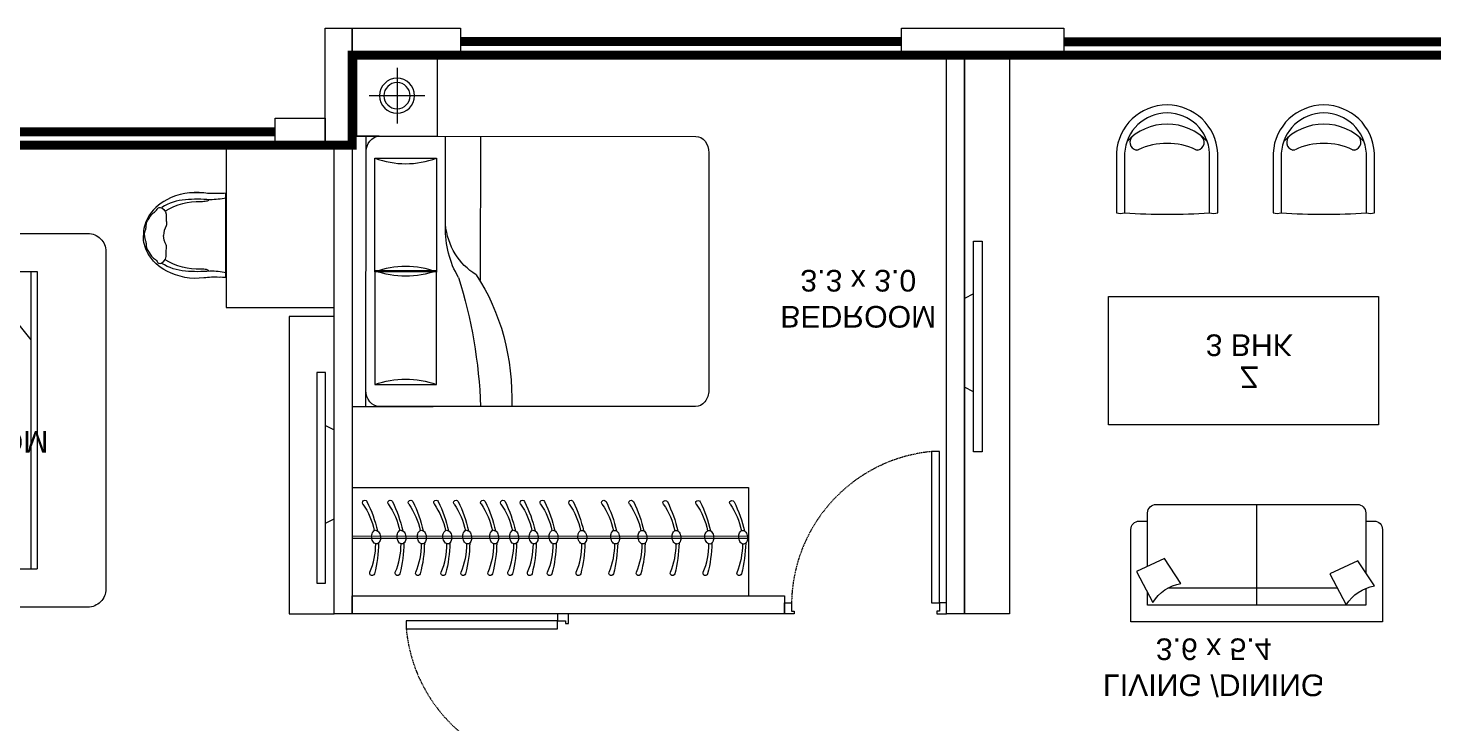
# Model space of a CAD drawing. Header units: inches. Extents: x 27644242 to 29005101, y -955243 to 216979.
# Drawn here: x 28747994 to 28755794, y -183424 to -179568 of the extents above; entities that cross this region are included whole.
import ezdxf

# ---------------------------------------------------------------- set-up
doc = ezdxf.new("R2010")
doc.units = ezdxf.units.IN
doc.header["$MEASUREMENT"] = 0
doc.set_wipeout_variables(frame=1)
doc.linetypes.add('DASHED', pattern=[0.75, 0.5, -0.25])
doc.layers.get('Defpoints').update_dxf_attribs({"color": 8})
for name, color, linetype, lineweight in [('DOOR', 4, 'Continuous', 0), ('FURN', 250, 'Continuous', 0), ('WALL', 7, 'Continuous', 20), ('WINDOW', 162, 'Continuous', 13)]:
    doc.layers.add(name, color=color, linetype=linetype, lineweight=lineweight)
doc.layers.add('text', color=7, linetype='Continuous')
doc.styles.add('AMITS', font='arial.ttf')

# ---------------------------------------------------------------- blocks, each defined once
blk = doc.blocks.new('DOOR_750')
at = {"layer": 'DOOR'}
for points in [[(-70, 50), (-32.5, 50), (-32.5, 750), (-70, 750)], [(-750, 50), (-717.5, 50), (-717.5, 12.5), (-705, 12.5), (-705, 0), (-750, 0)], [(0, 50), (-32.5, 50), (-32.5, 12.5), (-45, 12.5), (-45, 0), (0, 0)]]:
    blk.add_lwpolyline(points, close=True, dxfattribs=at)
at = {"layer": 'DOOR', "linetype": 'DASHED', "ltscale": 10}
blk.add_arc((-2.4, 38), 715.2, 95.4221, 179.04025, dxfattribs=at)
blk = doc.blocks.new('A$C700F438C')
at = {"layer": 'FURN', "color": 8, "extrusion": (-6.65399e-08, 5.27913e-08, 1)}
for p, q in [((0.0734, 1.5, 0), (1.8303, 1.5001, 0)), ((1.98, 1.5001, 0), (1.53, 1.5001, 0)), ((1.98, 1.5001, 0), (1.53, 1.5001, 0)), ((1.98, 1.5001, 0), (1.53, 1.5001, 0)), ((1.9038, 1.5001, 0), (1.9039, 0.0001, 0)), ((0.0001, 0.0914, 0), (0, 1.4086, 0)), ((1.8548, 1.3782, 0), (1.5121, 1.3782, 0)), ((1.5121, 1.3782, 0), (1.5121, 0.7466, 0)), ((1.8548, 0.7466, 0), (1.8548, 1.3782, 0)), ((1.2673, 0.799, 0), (1.2673, 0.0001, 0)), ((1.5121, 0.122, 0), (1.5121, 0.7536, 0)), ((1.5121, 0.7536, 0), (1.8548, 0.7536, 0)), ((1.5121, 0.7466, 0), (1.8548, 0.7466, 0)), ((1.8548, 0.7536, 0), (1.8549, 0.122, 0)), ((1.4632, 0.503, 0), (1.4632, 0.0001, 0)), ((1.8549, 0.122, 0), (1.5121, 0.122, 0)), ((1.8304, 0.0001, 0), (0.0735, 0, 0)), ((1.9039, 0.0001, 0), (1.9801, 0.0001, 0))]:
    blk.add_line(p, q, dxfattribs=at)
at = {"layer": 'FURN', "linetype": 'Continuous', "lineweight": 0, "extrusion": (-6.65399e-08, 5.27913e-08, 1)}
blk.add_line((1.8304, 0.0001, 0), (1.9174, 0.0001, 0), dxfattribs=at)
at = {"layer": 'FURN', "color": 8, "extrusion": (6.65399e-08, -5.27913e-08, -1)}
for centre, major_axis, ratio, start_param, end_param in [((0.0735, 1.4086, 0), (0, -0.0914, 0), 0.803207, 1.570796, 3.141593), ((1.9589, 1.4544, 0), (0, -1.0771, 0), 0.803207, 0.880587, 1.613256), ((3.067, 1.6025, 0), (0.0001, -2.243, 0), 0.803207, 1.197175, 1.525138), ((1.8304, 1.4087, 0), (0, -0.0914, 0), 0.803207, 3.141593, 4.712389), ((1.6834, 2.1097, 0), (0, -0.762, 0), 0.803207, -0.283794, 0.283794), ((-0.0315, 0.1903, 0), (-1.467, -0.4936, 0), 0.581007, 3.019706, 3.343381), ((1.6835, 0.0151, 0), (0, -0.762, 0), 0.803207, 2.857799, 3.425387), ((0.6693, 0.0845, 0), (-0.7051, -0.6147, 0), 0.604617, 2.952061, 3.536756), ((0.0735, 0.0914, 0), (0, -0.0914, 0), 0.803207, 0, 1.570796), ((1.8304, 0.0915, 0), (0, -0.0914, 0), 0.803207, -1.570796, 0)]:
    blk.add_ellipse(centre, major_axis=major_axis, ratio=ratio, start_param=start_param, end_param=end_param, dxfattribs=at)
at = {"layer": 'FURN', "color": 8, "extrusion": (-6.65399e-08, 5.27913e-08, 1)}
for centre, start_param, end_param in [((1.6835, 1.4851, 0), -0.283794, 0.283794), ((1.6835, -0.6096, 0), 2.857799, 3.425387)]:
    blk.add_ellipse(centre, major_axis=(0, -0.762, 0), ratio=0.803207, start_param=start_param, end_param=end_param, dxfattribs=at)
blk = doc.blocks.new('BEDROOM')
at = {"layer": 'FURN', "linetype": 'Continuous', "extrusion": (-5.00305e-08, -8.66553e-08, 1)}
for p, q in [((1066.1, 501.3, 0), (1066.1, 192.6, 0)), ((911.7, 347, 0), (1220.4, 347, 0))]:
    blk.add_line(p, q, dxfattribs=at)
at = {"layer": 'FURN', "ltscale": 500}
blk.add_line((1314.6, 122.1, 0), (1315.2, -1377.9, 0), dxfattribs=at)
at = {"layer": 'FURN', "ltscale": 0.05, "extrusion": (-5.00305e-08, -8.66553e-08, 1), "elevation": 0}
blk.add_lwpolyline([(1291.1, 122), (841.1, 122), (841.1, 572), (1291.1, 572)], close=True, dxfattribs=at)
at = {"layer": 'FURN', "linetype": 'Continuous', "extrusion": (-5.00305e-08, -8.66553e-08, 1)}
for radius in [97, 72.8]:
    blk.add_circle((1066.1, 347, 0), radius, dxfattribs=at)
at = {"layer": 'FURN', "extrusion": (-3.01072e-07, 1.30707e-07, 1), "xscale": -1000.000000000015, "yscale": 1000.000000000015, "zscale": 1000.000000000007, "rotation": 180.0236273616612}
blk.add_blockref('A$C700F438C', (-665.5, 121.4, 0), dxfattribs=at)
blk = doc.blocks.new('edddew234')
at = {"layer": 'FURN', "linetype": 'Continuous', "extrusion": (5.00305e-08, 8.66553e-08, 1)}
for p, q in [((1390.9, 2058.4, 0), (1390.9, 1749.7, 0)), ((1545.3, 1904, 0), (1236.6, 1904, 0))]:
    blk.add_line(p, q, dxfattribs=at)
at = {"layer": 'FURN', "ltscale": 0.05, "extrusion": (5.00305e-08, 8.66553e-08, 1)}
for p, q in [((1615.9, 1650, 0), (-334.1, 1650, 0)), ((-334.1, 1650, 0), (-334.1, 0, 0)), ((5.5, 1650, 0), (-299.5, 1271.1, 0)), ((-299.5, 1650, 0), (-299.5, 0, 0)), ((1546.7, 1650, 0), (1546.7, 0, 0)), ((1615.9, 1650, 0), (1615.9, 0, 0)), ((1615.9, 0, 0), (-334.1, 0, 0))]:
    blk.add_line(p, q, dxfattribs=at)
blk.add_lwpolyline([(1165.9, 1679), (1615.9, 1679), (1615.9, 2129), (1165.9, 2129)], close=True, dxfattribs=at)
at = {"layer": 'FURN', "linetype": 'Continuous', "extrusion": (5.00305e-08, 8.66553e-08, 1)}
for points in [[(1494.4, 1449.2), (1203.1, 1449.2), (1203.1, 869.5), (1494.4, 869.5)], [(1494.4, 189.8), (1203.1, 189.8), (1203.1, 769.5), (1494.4, 769.5)]]:
    blk.add_lwpolyline(points, close=True, dxfattribs=at)
for radius in [97, 72.8]:
    blk.add_circle((1390.9, 1904), radius, dxfattribs=at)
blk = doc.blocks.new('TVVVV')
at = {"layer": 'FURN', "ltscale": 1000, "elevation": 0}
blk.add_lwpolyline([(-129.9, 740.3), (-82, 740.3), (-82, -428.6), (-129.9, -428.6)], close=True, dxfattribs=at)
for points in [[(-129.9, 446.7), (-178.7, 422)], [(-129.9, -95.7), (-178.7, -71)]]:
    blk.add_lwpolyline(points, dxfattribs=at)
blk = doc.blocks.new('CHAIR3A')
at = {"linetype": 'ByBlock'}
blk.add_line((-52, -301), (-52, 301), dxfattribs=at)
for points in [[(-52, 301, -0.003941), (-52, 301, 0.024434), (-3, 299, 0.045583), (106, 303, -0.150789), (371, 255, -0.143435), (506, 126, -0.142303), (537, 0, -2.98005)], [(-52, 267, 0.057605), (62, 255, -0.038875), (238, 255, -0.121281), (406, 199, -1.697813)], [(-52, 267, 0.057605), (62, 255, -0.038875), (238, 255, -0.121281), (406, 199, -1.697813)], [(68, 254, 0.173618), (87, 244, 0.0594), (126, 241, -0.149572), (381, 173, 1.755029)], [(68, 254, 0.173618), (87, 244, 0.0594), (126, 241, -0.149572), (381, 173, 1.755029)], [(529, 0, 0.08954), (521, 43, -0.106296), (517, 70, 0.127969), (512, 95, 0.046207), (480, 147, 0.087077), (465, 161, -0.116175), (440, 187, 0.417123), (406, 196, 0.303615), (375, 132, -0.099252), (373, 96, 0.17219), (376, 68, -0.081748), (395, 0, 1.609398)], [(529, 0, 0.08954), (521, 43, -0.106296), (517, 70, 0.127969), (512, 95, 0.046207), (480, 147, 0.087077), (465, 161, -0.116175), (440, 187, 0.417123), (406, 196, 0.303615), (375, 132, -0.099252), (373, 96, 0.17219), (376, 68, -0.081748), (395, 0, 1.609398)], [(-52, -301, 0.003941), (-52, -300, -0.024434), (-3, -299, -0.045583), (106, -303, 0.150789), (371, -255, 0.143435), (506, -126, 0.142303), (537, 0, 2.98005)], [(529, 0, -0.08954), (521, -43, 0.106296), (517, -70, -0.127969), (512, -95, -0.046207), (480, -147, -0.087077), (465, -161, 0.116175), (440, -187, -0.417123), (406, -196, -0.303615), (375, -132, 0.099252), (373, -96, -0.17219), (376, -68, 0.081748), (395, 0, -1.609398)], [(529, 0, -0.08954), (521, -43, 0.106296), (517, -70, -0.127969), (512, -95, -0.046207), (480, -147, -0.087077), (465, -161, 0.116175), (440, -187, -0.417123), (406, -196, -0.303615), (375, -132, 0.099252), (373, -96, -0.17219), (376, -68, 0.081748), (395, 0, -1.609398)], [(-52, -267, -0.057605), (62, -255, 0.038875), (238, -255, 0.121281), (406, -199, 1.697813)], [(-52, -267, -0.057605), (62, -255, 0.038875), (238, -255, 0.121281), (406, -199, 1.697813)], [(68, -254, -0.173618), (87, -244, -0.0594), (126, -241, 0.149572), (381, -173, -1.755029)], [(68, -254, -0.173618), (87, -244, -0.0594), (126, -241, 0.149572), (381, -173, -1.755029)]]:
    blk.add_lwpolyline(points, format="xyb", dxfattribs=at)
blk = doc.blocks.new('09CH600A')
at = {"linetype": 'ByBlock'}
blk.add_wipeout([(-274.8, -0.3), (275.4, 0.3), (274.1, -34.6), (277.4, -144.8), (278.3, -239.7), (260.7, -323.3), (234.3, -387.2), (192.8, -448.2), (142.4, -494.2), (108.7, -515.4), (33.6, -538.5), (-15.4, -539.8), (-54.4, -534.8), (-102.4, -517.9), (-169.7, -470.7), (-210.9, -423.7), (-232.7, -387.7), (-250.1, -349.6), (-272.9, -269.9), (-278.9, -219), (-277.8, -158.3), (-272.7, -95.5), (-273.1, -52.9), (-273.5, -23.2), (-274.7, -1)], dxfattribs=at)
at = {"linetype": 'ByBlock', "xscale": 0.9151414309484192, "yscale": 0.9151414309484192, "zscale": 0.9151414309484192, "rotation": 270.0696394041314}
blk.add_blockref('CHAIR3A', (0.3, -48), dxfattribs=at)
blk = doc.blocks.new('rffffff')
at = {"layer": 'FURN'}
for p, q in [((146.4, 519.4, 0), (-2053.6, 519.4, 0)), ((-2053.6, 519.4, 0), (-2053.4, -80.6, 0)), ((146.4, 519.4, 0), (146.6, -80.6, 0)), ((146.5, 251, 0), (-2053.5, 250.5, 0)), ((146.5, 239, 0), (-2053.5, 238.5, 0)), ((146.6, -80.6, 0), (-2053.4, -80.6, 0))]:
    blk.add_line(p, q, dxfattribs=at)
at = {"layer": 'FURN', "extrusion": (9.36485e-09, 6.40542e-09, 1)}
for points in [[(-2027.5, 206.3, 0.144333), (-2018.6, 208, 0.107177), (-2009.2, 215.7, 0.077818), (-2002.9, 226.8, 0.065016), (-1999.4, 241.7, 0.065016), (-1999.8, 257, 0.077818), (-2003.7, 269.1, 0.107177), (-2011.3, 278.5, 0.144333), (-2019.7, 282, 0.144333), (-2028.7, 280.3, 0.107177), (-2038, 272.7, 0.077818), (-2044.4, 261.6, 0.065016), (-2047.9, 246.7, 0.065016), (-2047.5, 231.4, 0.077818), (-2043.5, 219.2, 0.107177), (-2035.9, 209.8, 0.144333)], [(-1839.5, 206.4, 0.144333), (-1830.6, 208.1, 0.107177), (-1821.2, 215.7, 0.077818), (-1814.9, 226.9, 0.065016), (-1811.4, 241.7, 0.065016), (-1811.8, 257, 0.077818), (-1815.7, 269.2, 0.107177), (-1823.3, 278.6, 0.144333), (-1831.7, 282.1, 0.144333), (-1840.7, 280.4, 0.107177), (-1850, 272.8, 0.077818), (-1856.4, 261.6, 0.065016), (-1859.9, 246.7, 0.065016), (-1859.5, 231.5, 0.077818), (-1855.5, 219.3, 0.107177), (-1847.9, 209.9, 0.144333)], [(-1657.3, 206.5, 0.144333), (-1648.4, 208.2, 0.107177), (-1639, 215.8, 0.077818), (-1632.6, 226.9, 0.065016), (-1629.1, 241.8, 0.065016), (-1629.5, 257.1, 0.077818), (-1633.5, 269.3, 0.107177), (-1641.1, 278.7, 0.144333), (-1649.5, 282.2, 0.144333), (-1658.4, 280.5, 0.107177), (-1667.8, 272.8, 0.077818), (-1674.1, 261.7, 0.065016), (-1677.7, 246.8, 0.065016), (-1677.2, 231.5, 0.077818), (-1673.3, 219.3, 0.107177), (-1665.7, 209.9, 0.144333)], [(-1469, 206.6, 0.144333), (-1460.1, 208.2, 0.107177), (-1450.7, 215.9, 0.077818), (-1444.4, 227, 0.065016), (-1440.9, 241.9, 0.065016), (-1441.3, 257.2, 0.077818), (-1445.2, 269.4, 0.107177), (-1452.8, 278.8, 0.144333), (-1461.2, 282.2, 0.144333), (-1470.2, 280.6, 0.107177), (-1479.5, 272.9, 0.077818), (-1485.9, 261.8, 0.065016), (-1489.4, 246.9, 0.065016), (-1489, 231.6, 0.077818), (-1485, 219.4, 0.107177), (-1477.4, 210, 0.144333)], [(-1316.8, 206.7, 0.144333), (-1307.9, 208.3, 0.107177), (-1298.5, 216, 0.077818), (-1292.1, 227.1, 0.065016), (-1288.6, 242, 0.065016), (-1289, 257.3, 0.077818), (-1293, 269.5, 0.107177), (-1300.6, 278.9, 0.144333), (-1309, 282.3, 0.144333), (-1317.9, 280.6, 0.107177), (-1327.3, 273, 0.077818), (-1333.6, 261.9, 0.065016), (-1337.2, 247, 0.065016), (-1336.7, 231.7, 0.077818), (-1332.8, 219.5, 0.107177), (-1325.2, 210.1, 0.144333)], [(-1134.5, 206.7, 0.144333), (-1125.6, 208.4, 0.107177), (-1116.2, 216, 0.077818), (-1109.9, 227.2, 0.065016), (-1106.4, 242.1, 0.065016), (-1106.8, 257.4, 0.077818), (-1110.7, 269.5, 0.107177), (-1118.3, 278.9, 0.144333), (-1126.7, 282.4, 0.144333), (-1135.7, 280.7, 0.107177), (-1145, 273.1, 0.077818), (-1151.4, 261.9, 0.065016), (-1154.9, 247.1, 0.065016), (-1154.5, 231.8, 0.077818), (-1150.5, 219.6, 0.107177), (-1142.9, 210.2, 0.144333)], [(-975.2, 206.8, 0.144333), (-966.2, 208.5, 0.107177), (-956.9, 216.1, 0.077818), (-950.5, 227.2, 0.065016), (-947, 242.1, 0.065016), (-947.4, 257.4, 0.077818), (-951.4, 269.6, 0.107177), (-959, 279, 0.144333), (-967.4, 282.5, 0.144333), (-976.3, 280.8, 0.107177), (-985.7, 273.1, 0.077818), (-992, 262, 0.065016), (-995.5, 247.1, 0.065016), (-995.1, 231.8, 0.077818), (-991.2, 219.6, 0.107177), (-983.6, 210.2, 0.144333)], [(-864.6, 206.9, 0.144333), (-855.7, 208.5, 0.107177), (-846.3, 216.2, 0.077818), (-839.9, 227.3, 0.065016), (-836.4, 242.2, 0.065016), (-836.8, 257.5, 0.077818), (-840.8, 269.7, 0.107177), (-848.4, 279.1, 0.144333), (-856.8, 282.5, 0.144333), (-865.7, 280.8, 0.107177), (-875.1, 273.2, 0.077818), (-881.4, 262.1, 0.065016), (-884.9, 247.2, 0.065016), (-884.5, 231.9, 0.077818), (-880.6, 219.7, 0.107177), (-873, 210.3, 0.144333)], [(-755.8, 206.9, 0.144333), (-746.9, 208.6, 0.107177), (-737.5, 216.2, 0.077818), (-731.2, 227.3, 0.065016), (-727.6, 242.2, 0.065016), (-728.1, 257.5, 0.077818), (-732, 269.7, 0.107177), (-739.6, 279.1, 0.144333), (-748, 282.5, 0.144333), (-756.9, 280.9, 0.107177), (-766.3, 273.2, 0.077818), (-772.6, 262.1, 0.065016), (-776.2, 247.2, 0.065016), (-775.8, 231.9, 0.077818), (-771.8, 219.7, 0.107177), (-764.2, 210.3, 0.144333)], [(-645.2, 206.9, 0.144333), (-636.3, 208.6, 0.107177), (-626.9, 216.3, 0.077818), (-620.6, 227.4, 0.065016), (-617.1, 242.3, 0.065016), (-617.5, 257.6, 0.077818), (-621.4, 269.8, 0.107177), (-629, 279.2, 0.144333), (-637.4, 282.6, 0.144333), (-646.3, 280.9, 0.107177), (-655.7, 273.3, 0.077818), (-662.1, 262.2, 0.065016), (-665.6, 247.3, 0.065016), (-665.2, 232, 0.077818), (-661.2, 219.8, 0.107177), (-653.6, 210.4, 0.144333)], [(-495.3, 206.9, 0.144333), (-486.4, 208.6, 0.107177), (-477, 216.2, 0.077818), (-470.7, 227.3, 0.065016), (-467.1, 242.2, 0.065016), (-467.6, 257.5, 0.077818), (-471.5, 269.7, 0.107177), (-479.1, 279.1, 0.144333), (-487.5, 282.5, 0.144333), (-496.4, 280.9, 0.107177), (-505.8, 273.2, 0.077818), (-512.1, 262.1, 0.065016), (-515.7, 247.2, 0.065016), (-515.3, 231.9, 0.077818), (-511.3, 219.7, 0.107177), (-503.7, 210.3, 0.144333)], [(-384.7, 206.9, 0.144333), (-375.8, 208.6, 0.107177), (-366.4, 216.3, 0.077818), (-360.1, 227.4, 0.065016), (-356.6, 242.3, 0.065016), (-357, 257.6, 0.077818), (-360.9, 269.8, 0.107177), (-368.5, 279.2, 0.144333), (-376.9, 282.6, 0.144333), (-385.8, 280.9, 0.107177), (-395.2, 273.3, 0.077818), (-401.6, 262.2, 0.065016), (-405.1, 247.3, 0.065016), (-404.7, 232, 0.077818), (-400.7, 219.8, 0.107177), (-393.1, 210.4, 0.144333)], [(-243.8, 206.9, 0.144333), (-234.9, 208.6, 0.107177), (-225.5, 216.2, 0.077818), (-219.2, 227.3, 0.065016), (-215.6, 242.2, 0.065016), (-216.1, 257.5, 0.077818), (-220, 269.7, 0.107177), (-227.6, 279.1, 0.144333), (-236, 282.5, 0.144333), (-244.9, 280.9, 0.107177), (-254.3, 273.2, 0.077818), (-260.6, 262.1, 0.065016), (-264.2, 247.2, 0.065016), (-263.8, 231.9, 0.077818), (-259.8, 219.7, 0.107177), (-252.2, 210.3, 0.144333)], [(-130.2, 206.9, 0.144333), (-121.3, 208.6, 0.107177), (-111.9, 216.3, 0.077818), (-105.6, 227.4, 0.065016), (-102.1, 242.3, 0.065016), (-102.5, 257.6, 0.077818), (-106.4, 269.8, 0.107177), (-114, 279.2, 0.144333), (-122.4, 282.6, 0.144333), (-131.3, 280.9, 0.107177), (-140.7, 273.3, 0.077818), (-147.1, 262.2, 0.065016), (-150.6, 247.3, 0.065016), (-150.2, 232, 0.077818), (-146.2, 219.8, 0.107177), (-138.6, 210.4, 0.144333)], [(10.7, 206.9, 0.144333), (19.6, 208.6, 0.107177), (29, 216.2, 0.077818), (35.3, 227.3, 0.065016), (38.9, 242.2, 0.065016), (38.4, 257.5, 0.077818), (34.5, 269.7, 0.107177), (26.9, 279.1, 0.144333), (18.5, 282.5, 0.144333), (9.6, 280.9, 0.107177), (0.2, 273.2, 0.077818), (-6.1, 262.1, 0.065016), (-9.7, 247.2, 0.065016), (-9.3, 231.9, 0.077818), (-5.3, 219.7, 0.107177), (2.3, 210.3, 0.144333)]]:
    blk.add_lwpolyline(points, format="xyb", close=True, dxfattribs=at)
for points in [[(-2037.8, 211.5, 0.057952), (-2014.6, 40.9, 1.08017), (-1989.7, 49.3, -0.102886), (-2021.6, 206.8, -0.821198)], [(-1849.8, 211.6, 0.057952), (-1826.6, 40.9, 1.08017), (-1801.7, 49.4, -0.102886), (-1833.6, 206.9, -0.821198)], [(-1667.6, 211.6, 0.057952), (-1644.4, 41, 1.08017), (-1619.4, 49.5, -0.102886), (-1651.4, 207, -0.821198)], [(-1479.3, 211.7, 0.057952), (-1456.1, 41.1, 1.08017), (-1431.2, 49.6, -0.102886), (-1463.1, 207.1, -0.821198)], [(-1327.1, 211.8, 0.057952), (-1303.9, 41.2, 1.08017), (-1278.9, 49.7, -0.102886), (-1310.9, 207.1, -0.821198)], [(-1144.8, 211.9, 0.057952), (-1121.6, 41.2, 1.08017), (-1096.7, 49.7, -0.102886), (-1128.6, 207.2, -0.821198)], [(-985.5, 211.9, 0.057952), (-962.3, 41.3, 1.08017), (-937.3, 49.8, -0.102886), (-969.3, 207.3, -0.821198)], [(-874.9, 212, 0.057952), (-851.7, 41.4, 1.08017), (-826.7, 49.9, -0.102886), (-858.7, 207.3, -0.821198)], [(-766.1, 212, 0.057952), (-742.9, 41.4, 1.08017), (-718, 49.9, -0.102886), (-749.9, 207.4, -0.821198)], [(-655.5, 212.1, 0.057952), (-632.3, 41.5, 1.08017), (-607.4, 49.9, -0.102886), (-639.3, 207.4, -0.821198)], [(-505.6, 212, 0.057952), (-482.4, 41.4, 1.08017), (-457.5, 49.9, -0.102886), (-489.4, 207.4, -0.821198)], [(-395, 212.1, 0.057952), (-371.8, 41.5, 1.08017), (-346.9, 49.9, -0.102886), (-378.8, 207.4, -0.821198)], [(-254.1, 212, 0.057952), (-230.9, 41.4, 1.08017), (-206, 49.9, -0.102886), (-237.9, 207.4, -0.821198)], [(-140.5, 212.1, 0.057952), (-117.3, 41.5, 1.08017), (-92.4, 49.9, -0.102886), (-124.3, 207.4, -0.821198)], [(0.4, 212, 0.057952), (23.6, 41.4, 1.08017), (48.5, 49.9, -0.102886), (16.6, 207.4, -0.821198)]]:
    blk.add_lwpolyline(points, format="xyb", dxfattribs=at)
for centre, radius, start, end in [((-1304.3, 112.9, 0), 745.3, 153.84974, 167.11662), ((-1627.4, 201.8, 0), 394.6, 145.02139, 168.51845), ((-1961.5, 435.5, 0), 13.2, 325.02116, 153.84954), ((-1116.3, 113, 0), 745.3, 153.84974, 167.11662), ((-1439.4, 201.8, 0), 394.6, 145.02139, 168.51845), ((-1773.5, 435.6, 0), 13.2, 325.02116, 153.84954), ((-934.1, 113.1, 0), 745.3, 153.84974, 167.11662), ((-1257.1, 201.9, 0), 394.6, 145.02139, 168.51845), ((-1591.3, 435.7, 0), 13.2, 325.02116, 153.84954), ((-745.8, 113.1, 0), 745.3, 153.84974, 167.11662), ((-1068.9, 202, 0), 394.6, 145.02139, 168.51845), ((-1403, 435.8, 0), 13.2, 325.02116, 153.84954), ((-593.6, 113.2, 0), 745.3, 153.84974, 167.11662), ((-916.6, 202.1, 0), 394.6, 145.02139, 168.51845), ((-1250.8, 435.9, 0), 13.2, 325.02116, 153.84954), ((-411.3, 113.3, 0), 745.3, 153.84974, 167.11662), ((-734.4, 202.2, 0), 394.6, 145.02139, 168.51845), ((-1068.5, 435.9, 0), 13.2, 325.02116, 153.84954), ((-252, 113.4, 0), 745.3, 153.84974, 167.11662), ((-575, 202.2, 0), 394.6, 145.02139, 168.51845), ((-909.1, 436, 0), 13.2, 325.02116, 153.84954), ((-141.4, 113.4, 0), 745.3, 153.84974, 167.11662), ((-464.4, 202.3, 0), 394.6, 145.02139, 168.51845), ((-798.6, 436.1, 0), 13.2, 325.02116, 153.84954), ((-32.6, 113.5, 0), 745.3, 153.84974, 167.11662), ((-355.6, 202.3, 0), 394.6, 145.02139, 168.51845), ((-689.8, 436.1, 0), 13.2, 325.02116, 153.84954), ((78, 113.5, 0), 745.3, 153.84974, 167.11662), ((-245, 202.4, 0), 394.6, 145.02139, 168.51845), ((-579.2, 436.2, 0), 13.2, 325.02116, 153.84954), ((227.9, 113.5, 0), 745.3, 153.84974, 167.11662), ((-95.1, 202.3, 0), 394.6, 145.02139, 168.51845), ((-429.3, 436.1, 0), 13.2, 325.02116, 153.84954), ((338.5, 113.5, 0), 745.3, 153.84974, 167.11662), ((15.5, 202.4, 0), 394.6, 145.02139, 168.51845), ((-318.7, 436.2, 0), 13.2, 325.02116, 153.84954), ((479.4, 113.5, 0), 745.3, 153.84974, 167.11662), ((156.4, 202.3, 0), 394.6, 145.02139, 168.51845), ((-177.8, 436.1, 0), 13.2, 325.02116, 153.84954), ((593, 113.5, 0), 745.3, 153.84974, 167.11662), ((270, 202.4, 0), 394.6, 145.02139, 168.51845), ((-64.2, 436.2, 0), 13.2, 325.02116, 153.84954), ((733.9, 113.5, 0), 745.3, 153.84974, 167.11662), ((410.9, 202.3, 0), 394.6, 145.02139, 168.51845), ((76.7, 436.1, 0), 13.2, 325.02116, 153.84954)]:
    blk.add_arc(centre, radius, start, end, dxfattribs=at)
blk = doc.blocks.new('sofa-14')
at = {"color": 0, "linetype": 'ByBlock'}
for p, q in [((1.35, 0.7), (0.15, 0.7)), ((0.75, 0.1), (0.75, 0.7)), ((0.1, 0.6), (0.05, 0.6)), ((0.1, 0.65), (0.1, 0.2921)), ((1.4, 0.3319), (1.4, 0.65)), ((1.45, 0.6), (1.4, 0.6)), ((0, 0.55), (0, 0)), ((1.5, 0), (1.5, 0.55)), ((0.0485, 0.2138), (0.147, 0.3637)), ((0.147, 0.3637), (0.3146, 0.2865)), ((1.2014, 0.2281), (1.3, 0.3779)), ((1.3, 0.3779), (1.4675, 0.3008)), ((0.3146, 0.2865), (0.216, 0.1018)), ((1.4675, 0.3008), (1.369, 0.1161)), ((0.1, 0.199), (0.1, 0.1)), ((0.2684, 0.2), (1.2805, 0.2)), ((1.4, 0.1), (1.4, 0.1743)), ((0.1, 0.1), (1.4, 0.1)), ((0, 0), (1.5, 0))]:
    blk.add_line(p, q, dxfattribs=at)
for centre, radius, start, end in [((0.15, 0.65), 0.05, 90, 180), ((1.35, 0.65), 0.05, 360, 90), ((0.05, 0.55), 0.05, 90, 180), ((1.45, 0.55), 0.05, 0, 90), ((0.006, -0.0311), 0.2485, 32.33007, 80.15704), ((1.159, -0.0168), 0.2485, 32.33007, 80.15704)]:
    blk.add_arc(centre, radius, start, end, dxfattribs=at)
blk = doc.blocks.new('cha-1')
at = {"color": 0, "linetype": 'ByBlock'}
for points in [[(375, 10), (375, 453, 0.950858), (-375, 453), (-375, 10)], [(315, 11), (315, 452, 0.946504), (-315, 452), (-315, 11)]]:
    blk.add_lwpolyline(points, format="xyb", dxfattribs=at)
for centre, radius, start, end in [((0, 263), 405, 42.4573, 137.5427), ((-217, 533), 58.2, 126.2045, 258.1486), ((0, 17), 508, 65.1508, 114.8492), ((217, 533), 58.2, 281.8514, 53.7955), ((-224, 501), 25, 258.1486, 294.8492), ((224, 501), 25, 245.1508, 281.8514), ((-347, 125), 118, 256.2867, 285.6904), ((0, 4466), 4466, 265.9551, 274.0449), ((347, 125), 118, 254.3096, 283.7133)]:
    blk.add_arc(centre, radius, start, end, dxfattribs=at)
blk = doc.blocks.new('3BHKXYZ')
at = {"layer": 'Defpoints', "ltscale": 500}
blk.add_lwpolyline([(8221.9, 2116.5, 50, 50, 0), (8221.9, -133.5, 50, 50, 0), (8071.9, -133.5, 50, 50, 0), (8071.9, -33.5, 50, 50, 0), (6422.2, -33.5, 50, 50, 0), (6422.2, -1483.5, 50, 50, 0), (3872.4, -1483.5, 50, 50, 0), (3872.4, -33.5, 50, 50, 0), (1522, -33.5, 50, 50, 0), (1522.4, -4983.3, 50, 50, 0), (5222.2, -4983.3, 50, 50, 0), (5222.2, -5483.8, 50, 50, 0), (8172.2, -5483.5, 50, 50, 0), (8172.2, -5483.4, 50, 50, 0), (12222.3, -5483.6, 50, 50, 0), (12222.3, -4983.4, 50, 50, 0), (15622.4, -4983.5, 50, 50, 0), (15622.3, -1483.6, 50, 50, 0), (14421.8, -1483.5, 50, 50, 0), (14421.8, -33.5, 50, 50, 0), (12222.2, -33.5, 50, 50, 0), (12222.2, 2116.5, 50, 50, 0), (8221.9, 2116.5, 50, 50, 0)], format="xyseb", dxfattribs=at)
at = {"layer": 'FURN', "ltscale": 500}
for points in [[(5122.2, -4032.9), (4872.2, -4032.9), (4872.2, -2383.5), (5122.2, -2383.5)], [(8622.2, -5483.5), (8872.2, -5483.5), (8872.2, -2383.5), (8622.2, -2383.5)], [(4521.3, -4082.9), (5122.2, -4082.9), (5122.2, -4983.3), (4521.3, -4983.3)]]:
    blk.add_lwpolyline(points, close=True, dxfattribs=at)
at = {"layer": 'FURN', "ltscale": 1000, "elevation": 0}
blk.add_lwpolyline([(2231.9, -4282.2), (2231.9, -4494.2), (3753.9, -4494.2, 0.414214), (3853.9, -4394.2), (3853.9, -2520.4, 0.414214), (3753.9, -2420.4), (2231.9, -2420.4), (2231.9, -2632.2)], format="xyb", dxfattribs=at)
at = {"layer": 'FURN', "ltscale": 1000}
blk.add_lwpolyline([(9420.1, -3432.8), (9420.1, -4143.6), (10920.1, -4143.6), (10920.1, -3432.8)], close=True, dxfattribs=at)
at = {"layer": 'WALL', "ltscale": 500}
for p, q in [((5122.2, -2383.5), (5122.2, -4983.3)), ((5222.2, -2383.5), (5122.2, -2383.5)), ((5222.2, -4983.3), (5222.2, -2383.5))]:
    blk.add_line(p, q, dxfattribs=at)
for points in [[(7622.2, -2483.5), (7622.2, -2383.5), (5222.2, -2383.5), (5222.2, -2483.5)], [(8622.2, -2383.5), (8522.2, -2383.5), (8522.1, -5483.4), (8622.1, -5483.4)]]:
    blk.add_lwpolyline(points, close=True, dxfattribs=at)
at = {"layer": 'WALL', "color": 7, "ltscale": 500}
blk.add_lwpolyline([(4793.8, -5133.3), (5072.2, -5133.3), (5072.2, -4983.3), (4793.8, -4983.3), (4793.8, -5133.3)], dxfattribs=at)
for points in [[(5072.2, -5633.8), (5222.2, -5633.8), (5222.2, -4983.3), (5072.2, -4983.3)], [(5822.2, -5633.8), (5822.2, -5483.8), (5222.2, -5483.8), (5222.2, -5633.8)], [(9172.2, -5633.5), (9172.2, -5483.5), (8272.2, -5483.5), (8272.2, -5633.5)]]:
    blk.add_lwpolyline(points, close=True, dxfattribs=at)
at = {"layer": 'WINDOW', "ltscale": 500, "const_width": 50}
for points in [[(1922.1, -5058.6), (4793.8, -5058.3)], [(5822.2, -5558.8), (8272.2, -5558.8)], [(9172.2, -5558.5), (11522.2, -5558.5)]]:
    blk.add_lwpolyline(points, dxfattribs=at)
at = {"layer": 'DOOR', "xscale": -1.200000000020023, "yscale": 1.200000000020023, "zscale": 1.200000000020023}
for p, rotation in [((6421.9, -2383.5), 89.99999999999959), ((8522.2, -2383.5), 180)]:
    blk.add_blockref('DOOR_750', p, dxfattribs=dict(at, rotation=rotation))
at = {"layer": 'FURN', "ltscale": 1000, "xscale": 931.2742623500526, "yscale": 931.2742623500526, "zscale": 931.2742623500526, "rotation": 180.0000000000001}
blk.add_blockref('sofa-14', (10942.2, -2338.7), dxfattribs=at)
at = {"layer": 'FURN', "ltscale": 500, "rotation": 180}
for name, p in [('rffffff', (5368.8, -2564.1, 0)), ('edddew234', (3138.1, -2632.2, 0)), ('BEDROOM', (6536.9, -4911.7, 0))]:
    blk.add_blockref(name, p, dxfattribs=at)
at = {"layer": 'FURN', "ltscale": 1000, "rotation": 180}
blk.add_blockref('TVVVV', (4943.5, -2982, 0), dxfattribs=at)
at = {"layer": 'FURN', "ltscale": 1000, "xscale": -1, "rotation": 180}
blk.add_blockref('TVVVV', (8800.8, -3711.7, 0), dxfattribs=at)
at = {"layer": 'text', "ltscale": 100, "char_height": 120, "width": 1715.235, "attachment_point": 7, "style": 'AMITS'}
for s, insert in [('\\pxqc;LIVING /DINING\\P3.6 x 5.4', (9147.3, -2248.3)), ('\\pxqc;MASTER BEDROOM\\P3.6 x 3.5', (1871.6, -3598.8)), ('\\pxqc;BEDROOM\\P3.3 x 3.0', (7174, -4293.5))]:
    blk.add_mtext(s, dxfattribs=dict(at, insert=insert))
at = {"layer": 'text', "color": 1, "ltscale": 100, "char_height": 120, "width": 1715.235, "attachment_point": 3, "style": 'AMITS'}
for s, insert in [('\\pxqc;Z', (11060, -3636)), ('\\pxqc;3 BHK', (11060, -3813.8))]:
    blk.add_mtext(s, dxfattribs=dict(at, insert=insert))
at = {"layer": 'FURN', "ltscale": 500, "extrusion": (-3.36806e-11, 4.27313e-09, 1), "xscale": 0.8499999999999999, "yscale": 0.8499999999999999, "zscale": 0.8500000000000002, "rotation": 269.9303605929671}
blk.add_blockref('09CH600A', (4521.3, -4482.9, 0), dxfattribs=at)
at = {"layer": 'FURN', "ltscale": 1000, "xscale": -0.7494972036074088, "yscale": 0.7494972036074088, "zscale": 0.7494972036074088, "rotation": 180}
for p in [(9746.3, -4600.5), (10616.5, -4600.5)]:
    blk.add_blockref('cha-1', p, dxfattribs=at)

msp = doc.modelspace()

# ---------------------------------------------------------------- block references
at = {"layer": 'WALL', "ltscale": 500, "xscale": -1, "rotation": 180}
msp.add_blockref('3BHKXYZ', (28744571.7, -185201.4), dxfattribs=at)

doc.saveas('drawing.dxf')
